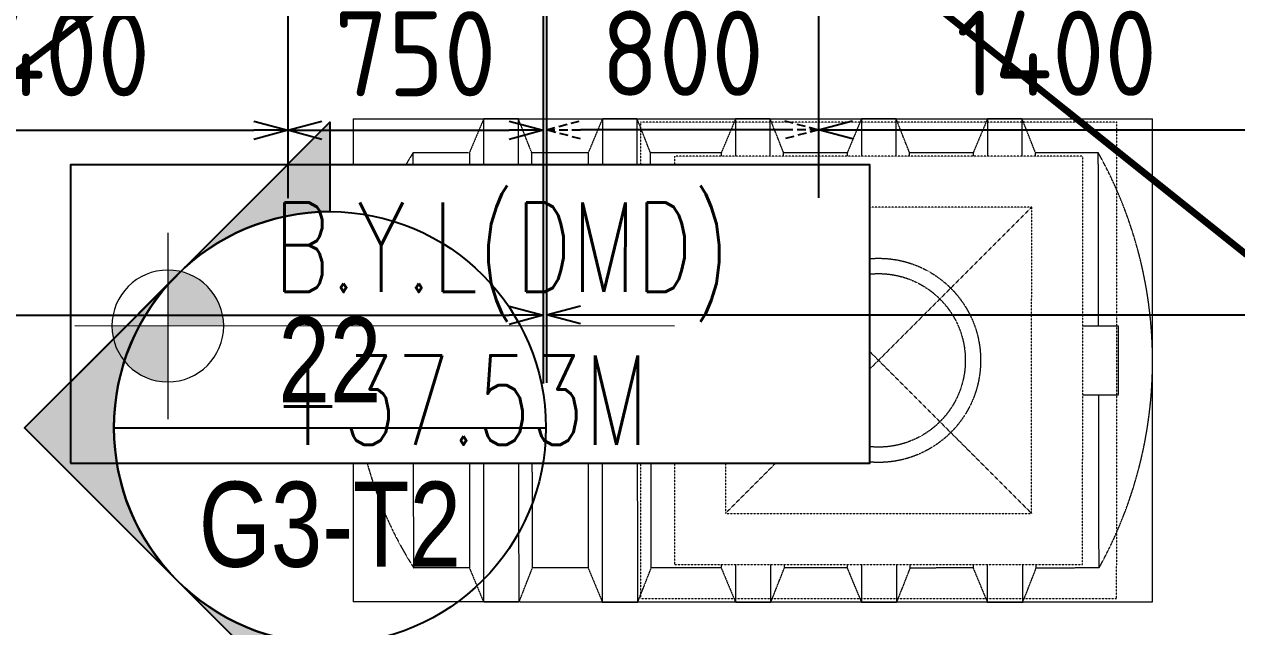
# Model space of a CAD drawing. Header units: centimetres. Extents: x -6122352 to 7132207, y -1694241 to 1947892.
# Drawn here: x 45905 to 49469, y -111219 to -109449 of the extents above; entities that cross this region are included whole.
import ezdxf
from ezdxf.enums import TextEntityAlignment as Align

# ---------------------------------------------------------------- set-up
doc = ezdxf.new("R2010")
doc.units = ezdxf.units.CM
doc.header["$MEASUREMENT"] = 0
doc.header["$PDMODE"] = 66
doc.header["$PDSIZE"] = 100
doc.linetypes.add('2. HG-ST XR COL 3A (5V 7V 9V 11V - GF (4M & 5D-E)$0$HIDDEN', pattern=[0.375, 0.25, -0.125])
doc.linetypes.add('HIDDEN', pattern=[0.375, 0.25, -0.125])
for name, color, linetype in [('00-MI-DIM', 7, 'Continuous'), ('@MI-REF LAYER', 7, 'Continuous'), ('@MI-TYPE-02', 6, 'Continuous'), ('VD-WS-WATER TANK', 7, 'Continuous'), ('XREF1$0$S-LEVELS', 2, 'Continuous'), ('XREF1$0$TYPICAL NEW PROFILE', 3, 'Continuous')]:
    doc.layers.add(name, color=color, linetype=linetype)
doc.layers.add('XREF1$0$36-TAGLVL', color=23, linetype='Continuous', lineweight=9)
doc.styles.add('Arial Narrow', font='ARIALN.TTF', dxfattribs={"width": 0.95, "height": 500})
doc.styles.add('Schueco-BEMSTIL', font='isocpeur.ttf', dxfattribs={"width": 0.9})
doc.styles.add('XREF1$0$DLT_TEXT', font='romans.shx', dxfattribs={"width": 0.7})
doc.dimstyles.new('MI- JWC-TXT-2.5 MM', dxfattribs={"dimscale": 1.5, "dimtxt": 2.5, "dimasz": 1, "dimexe": 2, "dimexo": 1, "dimgap": 1, "dimtad": 1, "dimdec": 0, "dimdsep": 46, "dimtxsty": 'Schueco-BEMSTIL', "dimblk": 'OPEN30', "dimcen": 0, "dimdle": 2, "dimclrd": 140, "dimclre": 8, "dimclrt": 40, "dimadec": 0, "dimazin": 2, "dimtfac": 1, "dimtdec": 0, "dimtix": 1, "dimtmove": 2, "dimatfit": 3, "dimldrblk": 'OPEN', "dimfxl": 2, "dimlwd": -1, "dimlwe": -1, "dimarcsym": 0})

# ---------------------------------------------------------------- blocks, each defined once
blk = doc.blocks.new('WT')
at = {"layer": 'VD-WS-WATER TANK', "color": 8, "linetype": 'HIDDEN', "lineweight": 5}
for p, q in [((-1544.628465470625, 709.6584162400104), (-1544.628465470625, -710.3415837597568)), ((-1544.628465470625, 709.6584162400104), (805.3742911103182, 709.6584162400104)), ((805.3742911103182, -710.3415837599896), (805.3742911103182, 709.6584162400104)), ((-1205.197479922557, 610), (-1368.584841941483, 609.6917219583411)), ((-1367.616602353984, 100.7170481621288), (-1368.584841941483, 609.6917219583411)), ((-853.8209368987009, 609.9999999995343), (-1019.529137560632, 609.6873430171981)), ((-462.4613206691574, 609.9999999997672), (-670.4740313610528, 609.9999999997672)), ((-92.2536644951906, 609.9999999997672), (-279.1144151315093, 609.9999999997672)), ((277.9539916787762, 609.9999999997672), (91.09390626149252, 609.6474338008557)), ((645.8408009468112, 609.9999999997672), (461.3015541732311, 609.6518127417658)), ((646.8096269820817, 100.7170481618959), (645.8408009468112, 609.9999999997672)), ((-1366.263995035551, -610.3082780416589), (-1367.232107905904, -101.4002156818751)), ((648.161647852743, -610.0000000002328), (647.1941214301623, -101.4002156816423)), ((-1202.876633016858, -610.0000000002328), (-1366.263995035551, -610.3082780416589)), ((-853.8209368984681, -610.0000000002328), (-1017.208298916928, -610.3082780416589)), ((-462.4613206691574, -610), (-668.1531844553538, -610)), ((-92.2536644951906, -610.0000000002328), (-276.7935682260431, -610.0000000002328)), ((277.9539916787762, -610.0000000002328), (93.4147449049633, -610.3481872582342)), ((648.161647852743, -610.0000000002328), (463.6224010786973, -610.3481872582342)), ((805.3742911103182, -710.3415837599896), (-1544.628465470625, -710.3415837597568))]:
    blk.add_line(p, q, dxfattribs=at)
at = {"layer": 'VD-WS-WATER TANK', "color": 8, "linetype": 'HIDDEN', "lineweight": 5, "ltscale": 0.2}
for p, q in [((-450.0018297319766, 450.0018297312781, 1.058825682041061), (449.9999999995343, -449.9999999997672, -1)), ((449.9999999995343, 449.9999999993015), (-450.0000000004657, -450.0000000002328, 1.000000000007276))]:
    blk.add_line(p, q, dxfattribs=at)
at = {"layer": 'VD-WS-WATER TANK', "color": 8, "linetype": 'HIDDEN', "lineweight": 5}
for points in [[(-1057.987290713005, 100.7170481625944), (-1058.984124873765, 709.6584162407089), (-1161.101388717303, 709.6584162407089), (-1202.876633016625, 610.0000000006985), (-1202.876633016858, 100.7170481625944)], [(-1161.101388717303, 709.6584162407089), (-1161.10138871707, 100.7170481625944)], [(-1018.560901444405, 100.7170481623616), (-1019.529727479443, 610.0000000004657), (-1058.984124873765, 709.6584162407089)], [(-708.9315945943817, 100.7170481623616), (-709.928428754909, 709.6584162404761), (-812.04569259868, 709.6584162404761), (-853.8209368987009, 610.0000000002328), (-853.8209368982352, 100.7170481628273)], [(-812.04569259868, 709.6584162404761), (-812.04569259868, 100.7170481623616)], [(-669.5052053260151, 100.7170481623616), (-670.4740313610528, 610.0000000002328), (-709.928428754909, 709.6584162404761)], [(-318.3893022132106, 599.9999999993015), (-318.5688125255983, 709.6584162404761), (-420.6860763693694, 709.6584162404761), (-462.4613206691574, 610.0000000004657), (-462.4613206691574, 599.9999999997672)], [(-420.6860763693694, 709.6584162404761), (-420.6860763693694, 599.9999999997672)], [(-279.0953917962033, 599.9999999997672), (-279.1144151315093, 610.0000000004657), (-318.5688125255983, 709.6584162404761)], [(51.81901098834351, 599.9999999995343), (51.63884364836849, 709.6584162402432), (-50.47842019540258, 709.6584162407089), (-92.25366449495777, 610), (-92.2536644951906, 600)], [(-50.47842019540258, 709.6584162407089), (-50.47842019563541, 599.9999999997672)], [(91.11226437753066, 599.9999999995343), (91.09324104245752, 610.0000000002328), (51.63884364836849, 709.6584162402432)], [(422.026010134723, 599.9999999997672), (421.8464998223353, 709.6584162404761), (319.7292359783314, 709.6584162407089), (277.9539916787762, 610.0000000002328), (277.9539916787762, 599.9999999995343)], [(319.7292359783314, 709.6584162407089), (319.7292359785642, 600.0000000002328)], [(461.3199205512647, 600), (461.3008972161915, 610), (421.8464998223353, 709.6584162404761)], [(-1161.10138871707, 100.7170481625944), (-1444.626510607777, 100.7170481625944), (-1444.626510607777, -101.4002156811766), (-1161.10138871707, -101.4002156814095)], [(-812.04569259868, 100.7170481623616), (-1057.987290713005, 100.7170481625944)], [(-600.0000000002328, 100.7170481623616), (-708.9315945943817, 100.7170481623616)], [(599.9999999997672, -101.4002156811766), (705.3734893924557, -101.4002156811766), (705.3734893924557, 100.7170481625944), (599.9999999997672, 100.7170481625944)], [(-1202.876633016858, -101.4002156814095), (-1202.876633016858, -609.9999999995343), (-1161.101388717303, -710.3415837595239), (-1056.663277968066, -710.3415837592911), (-1017.208880573744, -610), (-1018.176406996092, -101.4002156811766)], [(-1161.10138871707, -101.4002156814095), (-1161.101388717303, -710.3415837595239)], [(-1056.663277968066, -710.3415837592911), (-1057.659002496395, -101.4002156809438)], [(-1057.659002496395, -101.4002156809438), (-812.0456925984472, -101.4002156811766)], [(-853.8209368984681, -101.4002156809438), (-853.8209368984681, -609.9999999995343), (-812.04569259868, -710.3415837595239), (-707.6075818496756, -710.3415837595239), (-668.1531844551209, -610), (-669.1207108779345, -101.4002156809438)], [(-812.0456925984472, -101.4002156811766), (-812.04569259868, -710.3415837595239)], [(-707.6075818496756, -710.3415837595239), (-708.6033063777722, -101.4002156809438)], [(-708.6033063777722, -101.4002156809438), (-600.0000000006985, -101.4002156814095)], [(-462.4613206689246, -600.0000000002328), (-462.4613206689246, -609.9999999997672), (-420.6860763693694, -710.3415837595239), (-316.2479656198993, -710.3415837590583), (-276.7935682255775, -609.9999999997672), (-276.8125915611163, -600.0000000002328)], [(-420.6860763693694, -600.0000000004657), (-420.6860763693694, -710.3415837595239)], [(-316.2479656198993, -710.3415837590583), (-316.428393206792, -600)], [(-92.25366449495777, -600.0000000004657), (-92.25366449495777, -609.9999999997672), (-50.47842019516975, -710.3415837592911), (53.95969055383466, -710.3415837592911), (93.41408794769086, -609.9999999997672), (93.39506461261772, -600.0000000004657)], [(-50.47842019540258, -600.0000000002328), (-50.47842019516975, -710.3415837592911)], [(53.95969055383466, -710.3415837592911), (53.7786999901291, -600.0000000004657)], [(277.9539916787762, -600.0000000004657), (277.9539916787762, -610), (319.7292359785642, -710.3415837592911), (424.1673467275687, -710.3415837592911), (463.6217441216577, -609.9999999997672), (463.6027207863517, -600.0000000002328)], [(319.7292359783314, -600.0000000004657), (319.7292359785642, -710.3415837592911)], [(424.1673467275687, -710.3415837592911), (423.9869191413745, -600.0000000002328)]]:
    blk.add_lwpolyline(points, dxfattribs=at)
at = {"layer": 'VD-WS-WATER TANK', "color": 8, "linetype": 'HIDDEN', "lineweight": 5, "ltscale": 0.2}
for points in [[(-699.9999999995343, -699.9999999995343), (700.0000000002328, -700), (699.9999999997672, 700), (-700, 700.0000000002328)], [(-600.0000000004657, -600.0000000004657), (599.9999999995343, -600.0000000011642), (599.9999999995343, 599.9999999995343), (-600.0000000002328, 599.9999999990687)], [(-450.0000000002328, -450.0000000002328), (449.9999999997672, -450.0000000004657), (449.9999999995343, 449.9999999993015), (-450.0000000004657, 450)]]:
    blk.add_lwpolyline(points, close=True, dxfattribs=at)
at = {"layer": 'VD-WS-WATER TANK', "color": 8, "linetype": 'HIDDEN', "lineweight": 5}
for radius in [299.9999999999999, 254.9999999999999]:
    blk.add_circle((0, 2.328306436538696e-10), radius, dxfattribs=at)
for centre, radius, start, end in [((-406.0936178530101, 1.520493773277849), 1138.534847617149, 147.7123555648303, 212.5056355353665), ((-448.5880362042226, -2.084176184376702), 1253.962327314667, 331.0008973028165, 29.21709379940886)]:
    blk.add_arc(centre, radius, start, end, dxfattribs=at)
blk = doc.blocks.new('A$C0dde5bbf')
at = {"layer": 'VD-WS-WATER TANK', "ltscale": 100, "xscale": 0.001000000000000003, "yscale": 0.001000000000000003, "zscale": 0.001000000000000003, "rotation": 359.9999992597607}
blk.add_blockref('WT', (25.04782552830875, 22.02036036574282), dxfattribs=at)
blk = doc.blocks.new('XREF1$0$LVL  ATTR')
at = {"color": 7}
blk.add_wipeout([(-0.33727806633866564, 0.38352486299273547), (1.8973092599409713, 0.38352486299273547), (1.8973092599409713, -0.45047952129880775), (-0.33727806633866564, -0.4504795212988073)], dxfattribs=at)
at = {"layer": 'XREF1$0$36-TAGLVL', "extrusion": (-4.888139810645865e-07, 1.406522031717416e-17, 0.9999999999998805)}
h = blk.add_hatch(color=252, dxfattribs=at)
h.paths.add_polyline_path([(-0.06536514837319736, 0.1562500046566129, 0.4142135623730951), (-0.2216151483731973, 4.656612873077392e-09), (-0.06536514837319736, 4.656612873077392e-09)])
h.paths.add_polyline_path([(0.09088485162680264, 4.656612873077392e-09), (-0.06536514837319736, 4.656612873077392e-09), (-0.06536514837319736, -0.1562499953433871, 0.4142135623730951)])
at = {"layer": 'XREF1$0$36-TAGLVL', "extrusion": (-4.888139810645865e-07, 1.406522031717408e-17, 0.9999999999998805)}
for p, q in [((-0.06536515014719235, -0.2604166821887048), (-0.06536515014719235, 0.2604166511446238)), ((1.351057254982072, -1.396983861923218e-08, 5.262988010916589e-07), (-0.3253053234689158, -1.396983861923218e-08, -1.018362459642307e-07))]:
    blk.add_line(p, q, dxfattribs=at)
blk.add_circle((-0.06536514830387681, -4.494034574497252e-25, 3.195139836529895e-08), 0.15625, dxfattribs=at)
at = {"layer": 'XREF1$0$S-LEVELS', "color": 1}
blk.add_lwpolyline([(-0.3372780663386656, 0.3835248629927364), (1.897309259940972, 0.3835248629927364), (1.897309259940972, -0.4504795212988069), (-0.3372780663386656, -0.4504795212988069)], close=True, dxfattribs=at)
at = {"layer": 'XREF1$0$TYPICAL NEW PROFILE', "color": 3, "style": 'XREF1$0$DLT_TEXT', "width": 0.7}
for tag, p in [('+0.00M', (0.2413431143818681, 0.067100426539497, -0.0001437184612911057)), ('S.S.L', (0.2413431143818681, -0.3452672204089993, -0.0001437184612911057))]:
    blk.add_attdef(tag, p, '', height=0.2500000000000001, dxfattribs=at)
blk = doc.blocks.new('_Open30')
at = {"color": 0, "linetype": 'ByBlock', "lineweight": -2}
for p, q in [((-1, 0.26794919), (0, 0)), ((0, 0), (-1, -0.26794919)), ((0, 0), (-1, 0))]:
    blk.add_line(p, q, dxfattribs=at)
blk = doc.blocks.new('*D1677')
at = {"layer": '@MI-TYPE-02', "color": 8, "transparency": 16777216}
for p, q in [((-2200.336997728295, -688.356252361924), (-2200.336997728295, -1446.107587242053)), ((-800.3370197221757, -688.604410952472), (-800.3370197221757, -1446.107587242053))]:
    blk.add_line(p, q, dxfattribs=at)
at = {"layer": '@MI-TYPE-02', "color": 140, "transparency": 16777216}
blk.add_line((-2100.336997728295, -1246.107587242053), (-900.3370197221757, -1246.107587242053), dxfattribs=at)
at = {"layer": 'Defpoints', "color": 0, "transparency": 16777216}
for p in [(-2200.336997728295, -588.356252361924), (-800.3370197221757, -588.604410952472), (-800.3370197221757, -1246.107587242053)]:
    blk.add_point(p, dxfattribs=at)
at = {"layer": '@MI-TYPE-02', "color": 140, "transparency": 16777216, "xscale": 100, "yscale": 100, "zscale": 100, "rotation": 180}
blk.add_blockref('_Open30', (-2200.336997728295, -1246.107587242053), dxfattribs=at)
at = {"layer": '@MI-TYPE-02', "color": 140, "transparency": 16777216, "xscale": 100, "yscale": 100, "zscale": 100}
blk.add_blockref('_Open30', (-800.3370197221757, -1246.107587242053), dxfattribs=at)
at = {"layer": '@MI-TYPE-02', "color": 40, "transparency": 16777216, "insert": (-1500.337008725235, -1021.107587242053), "char_height": 250, "attachment_point": 5, "style": 'Schueco-BEMSTIL'}
blk.add_mtext('1400', dxfattribs=at)
blk = doc.blocks.new('_Open')
at = {"color": 0, "linetype": 'ByBlock', "lineweight": -2}
for p, q in [((-1, 0.1666666666666667), (0, 0)), ((-1, -0.1666666666666667), (0, 0)), ((0, 0), (-1, 0))]:
    blk.add_line(p, q, dxfattribs=at)
blk = doc.blocks.new('*D1673')
at = {"layer": '@MI-TYPE-02', "color": 8, "transparency": 16777216}
for p, q in [((419218.9244569786, -136783.4851766223), (419218.9244569786, -138673.4084314351)), ((425218.8592510942, -136783.4185481124), (425218.8592510942, -138673.4084314351))]:
    blk.add_line(p, q, dxfattribs=at)
at = {"layer": '@MI-TYPE-02', "color": 140, "transparency": 16777216}
blk.add_line((419318.9244569786, -138473.4084314351), (425118.8592510942, -138473.4084314351), dxfattribs=at)
at = {"layer": 'Defpoints', "color": 0, "transparency": 16777216}
for p in [(419218.9244569786, -136683.4851766223), (425218.8592510942, -136683.4185481124), (425218.8592510942, -138473.4084314351)]:
    blk.add_point(p, dxfattribs=at)
at = {"layer": '@MI-TYPE-02', "color": 140, "transparency": 16777216, "xscale": 100, "yscale": 100, "zscale": 100, "rotation": 180}
blk.add_blockref('_Open30', (419218.9244569786, -138473.4084314351), dxfattribs=at)
at = {"layer": '@MI-TYPE-02', "color": 140, "transparency": 16777216, "xscale": 100, "yscale": 100, "zscale": 100}
blk.add_blockref('_Open30', (425218.8592510942, -138473.4084314351), dxfattribs=at)
at = {"layer": '@MI-TYPE-02', "color": 40, "transparency": 16777216, "insert": (422218.8918540364, -138248.4084314351), "char_height": 250, "attachment_point": 5, "style": 'Schueco-BEMSTIL'}
blk.add_mtext('6000', dxfattribs=at)
blk = doc.blocks.new('*D1685')
at = {"layer": '@MI-TYPE-02', "color": 8, "linetype": '2. HG-ST XR COL 3A (5V 7V 9V 11V - GF (4M & 5D-E)$0$HIDDEN', "transparency": 16777216}
blk.add_line((-2999.967397057801, -100.0333142549498), (-2999.967397057801, -1446.107587242044), dxfattribs=at)
at = {"layer": '@MI-TYPE-02', "color": 8, "transparency": 16777216}
blk.add_line((-2200.336997728271, -688.356252361933), (-2200.336997728271, -1446.107587242044), dxfattribs=at)
at = {"layer": '@MI-TYPE-02', "color": 140, "linetype": '2. HG-ST XR COL 3A (5V 7V 9V 11V - GF (4M & 5D-E)$0$HIDDEN', "transparency": 16777216}
blk.add_line((-2300.336997728271, -1246.107587242044), (-2899.967397057801, -1246.107587242044), dxfattribs=at)
at = {"layer": 'Defpoints', "color": 0, "linetype": '2. HG-ST XR COL 3A (5V 7V 9V 11V - GF (4M & 5D-E)$0$HIDDEN', "transparency": 16777216}
for p in [(-2999.967397057801, -0.03331425494980067), (-2200.336997728271, -588.356252361933), (-2999.967397057801, -1246.107587242044)]:
    blk.add_point(p, dxfattribs=at)
at = {"layer": '@MI-TYPE-02', "color": 140, "linetype": '2. HG-ST XR COL 3A (5V 7V 9V 11V - GF (4M & 5D-E)$0$HIDDEN', "transparency": 16777216, "xscale": 100, "yscale": 100, "zscale": 100, "rotation": 180}
blk.add_blockref('_Open30', (-2999.967397057801, -1246.107587242044), dxfattribs=at)
at = {"layer": '@MI-TYPE-02', "color": 140, "linetype": '2. HG-ST XR COL 3A (5V 7V 9V 11V - GF (4M & 5D-E)$0$HIDDEN', "transparency": 16777216, "xscale": 100, "yscale": 100, "zscale": 100}
blk.add_blockref('_Open30', (-2200.336997728271, -1246.107587242044), dxfattribs=at)
at = {"layer": '@MI-TYPE-02', "color": 40, "linetype": '2. HG-ST XR COL 3A (5V 7V 9V 11V - GF (4M & 5D-E)$0$HIDDEN', "transparency": 16777216, "insert": (-2600.152197393036, -1021.107587242044), "char_height": 250, "attachment_point": 5, "style": 'Schueco-BEMSTIL'}
blk.add_mtext('800', dxfattribs=at)
blk = doc.blocks.new('*U1871')
h = blk.add_hatch(color=94)
edge = h.paths.add_edge_path()
edge.add_line((-5.853590386044781e-15, -6.350000000000011), (-3.839567134987508e-15, -8.98025612106916))
edge.add_line((-3.839567134987508e-15, -8.98025612106916), (-8.98025612106916, -1.4210854715202e-14))
edge.add_line((-8.98025612106916, -1.364422505680946e-14), (-1.243449787580175e-14, 8.980256121069147))
edge.add_line((-1.308023176029987e-14, 8.980256121069147), (-6.554262137165959e-15, 6.349999999999988))
edge.add_arc((-2.326472348102011e-15, -1.154631945610163e-14), 6.35, 90.00000000000004, 269.9999999999999)
at = {"color": 94}
blk.add_line((-6.35, -5.639932965095795e-15), (6.35, -1.127986593019159e-14), dxfattribs=at)
for points in [[(-5.853590386044781e-15, -6.350000000000011), (-3.839567134987508e-15, -8.98025612106916), (-8.98025612106916, -1.364422505680946e-14), (-1.308023176029987e-14, 8.980256121069147), (-6.554262137165959e-15, 6.349999999999988, 0.9999999999999994)], [(-4.490128060534579, 4.490128060534578, 0.4142135623730951), (-4.490128060534578, -4.49012806053458), (-8.98025612106916, -1.236372533598709e-15), (-4.490128060534585, 4.490128060534578)]]:
    blk.add_lwpolyline(points, format="xyb", close=True)
blk.add_circle((-1.409983241273949e-15, -5.639932965095795e-15), 6.35, dxfattribs=at)
at = {"style": 'Arial Narrow', "width": 0.95, "flags": 8}
blk.add_attdef('VIEWNUMBER', text='', height=2.5, dxfattribs=at).set_placement((-1.409983241273949e-15, -5.639932965095795e-15), align=Align.BOTTOM_CENTER)
blk.add_attdef('SHEETNUMBER', text='', height=2.5, dxfattribs=at).set_placement((-1.409983241273949e-15, -1.587500000000005), align=Align.TOP_CENTER)
blk = doc.blocks.new('*D1923')
at = {"layer": '@MI-TYPE-02', "color": 8, "transparency": 16777216}
for p, q in [((45279.61103829515, -109202.9967968979), (45279.61103829515, -109960.2163633698)), ((46679.61101630127, -109203.2449554885), (46679.61101630127, -109960.2163633698))]:
    blk.add_line(p, q, dxfattribs=at)
at = {"layer": '@MI-TYPE-02', "color": 140, "transparency": 16777216}
blk.add_line((45379.61103829515, -109760.2163633698), (46579.61101630127, -109760.2163633698), dxfattribs=at)
at = {"layer": 'Defpoints', "color": 0, "transparency": 16777216}
for p in [(45279.61103829515, -109102.9967968979), (46679.61101630127, -109103.2449554885), (46679.61101630127, -109760.2163633698)]:
    blk.add_point(p, dxfattribs=at)
at = {"layer": '@MI-TYPE-02', "color": 140, "transparency": 16777216, "xscale": 100, "yscale": 100, "zscale": 100, "rotation": 180}
blk.add_blockref('_Open30', (45279.61103829515, -109760.2163633698), dxfattribs=at)
at = {"layer": '@MI-TYPE-02', "color": 140, "transparency": 16777216, "xscale": 100, "yscale": 100, "zscale": 100}
blk.add_blockref('_Open30', (46679.61101630127, -109760.2163633698), dxfattribs=at)
at = {"layer": '@MI-TYPE-02', "color": 40, "transparency": 16777216, "insert": (45979.61102729821, -109535.2163633698), "char_height": 250, "attachment_point": 5, "style": 'Schueco-BEMSTIL'}
blk.add_mtext('1400', dxfattribs=at)
blk = doc.blocks.new('*D1924')
at = {"layer": '@MI-TYPE-02', "color": 8, "transparency": 16777216}
for p, q in [((41529.98068609528, -108614.1420903827), (41529.98068609528, -110504.0653451954)), ((47429.91548021094, -108614.0754618728), (47429.91548021094, -110504.0653451954))]:
    blk.add_line(p, q, dxfattribs=at)
at = {"layer": '@MI-TYPE-02', "color": 140, "transparency": 16777216}
blk.add_line((41629.98068609528, -110304.0653451954), (47329.91548021094, -110304.0653451954), dxfattribs=at)
at = {"layer": 'Defpoints', "color": 0, "transparency": 16777216}
for p in [(41529.98068609528, -108514.1420903827), (47429.91548021094, -108514.0754618728), (47429.91548021094, -110304.0653451954)]:
    blk.add_point(p, dxfattribs=at)
at = {"layer": '@MI-TYPE-02', "color": 140, "transparency": 16777216, "xscale": 100, "yscale": 100, "zscale": 100, "rotation": 180}
blk.add_blockref('_Open30', (41529.98068609528, -110304.0653451954), dxfattribs=at)
at = {"layer": '@MI-TYPE-02', "color": 140, "transparency": 16777216, "xscale": 100, "yscale": 100, "zscale": 100}
blk.add_blockref('_Open30', (47429.91548021094, -110304.0653451954), dxfattribs=at)
at = {"layer": '@MI-TYPE-02', "color": 40, "transparency": 16777216, "insert": (44479.94808315311, -110079.0653451954), "char_height": 250, "attachment_point": 5, "style": 'Schueco-BEMSTIL'}
blk.add_mtext('5900', dxfattribs=at)
blk = doc.blocks.new('*D1926')
at = {"layer": '@MI-TYPE-02', "color": 8, "transparency": 16777216}
for p, q in [((47429.915480211, -108614.0754618728), (47429.915480211, -109960.2163633698)), ((46679.61101630134, -109203.2449554885), (46679.61101630134, -109960.2163633698))]:
    blk.add_line(p, q, dxfattribs=at)
at = {"layer": '@MI-TYPE-02', "color": 140, "transparency": 16777216}
blk.add_line((46779.61101630134, -109760.2163633698), (47329.915480211, -109760.2163633698), dxfattribs=at)
at = {"layer": 'Defpoints', "color": 0, "transparency": 16777216}
for p in [(47429.915480211, -108514.0754618728), (46679.61101630134, -109103.2449554885), (47429.915480211, -109760.2163633698)]:
    blk.add_point(p, dxfattribs=at)
at = {"layer": '@MI-TYPE-02', "color": 140, "transparency": 16777216, "xscale": 100, "yscale": 100, "zscale": 100, "rotation": 180}
blk.add_blockref('_Open30', (46679.61101630134, -109760.2163633698), dxfattribs=at)
at = {"layer": '@MI-TYPE-02', "color": 140, "transparency": 16777216, "xscale": 100, "yscale": 100, "zscale": 100}
blk.add_blockref('_Open30', (47429.915480211, -109760.2163633698), dxfattribs=at)
at = {"layer": '@MI-TYPE-02', "color": 40, "transparency": 16777216, "insert": (47054.76324825617, -109535.2163633698), "char_height": 250, "attachment_point": 5, "style": 'Schueco-BEMSTIL'}
blk.add_mtext('750', dxfattribs=at)
blk = doc.blocks.new('M3 REF WITH TABLES')
at = {"color": 1, "const_width": 0.02}
for points in [[(66.74662710248958, 37.2759064482525), (66.68163888657, 33.56727209081873), (56.21332925849129, 22.14210469275713), (58.20810529880691, 20.31658763159066), (56.21332925849129, 22.14210469275713), (50.23539024672937, 15.61795103177428), (46.33562489016913, 15.00964728742838)], [(30.23645935382228, -2.554256725590676), (33.74829445482465, -2.375094661489129), (44.07829895126633, 8.89838807657361), (46.07073643390322, 7.070318912621588), (44.07829895126633, 8.89838807657361), (45.9142872163211, 10.90206406917423), (46.25454751978396, 14.9197756908834)]]:
    blk.add_lwpolyline(points, dxfattribs=at)
blk = doc.blocks.new('6M PANEL-T2')
at = {"layer": '@MI-TYPE-02', "color": 0}
dim = blk.add_linear_dim(base=(2999.967397057859, -1789.956569067697), p1=(-2999.967397057801, -0.03331425494980067), p2=(2999.967397057859, 0.03331425494980067), dimstyle='MI- JWC-TXT-2.5 MM', dxfattribs=at)
dim.commit()
dim.dimension.update_dxf_attribs({"geometry": '*D1673', "text_midpoint": (0, -1564.956569067697), "insert": (-422218.8918540364, 136683.4518623674)})
at = {"layer": '@MI-TYPE-02', "color": 94, "linetype": '2. HG-ST XR COL 3A (5V 7V 9V 11V - GF (4M & 5D-E)$0$HIDDEN'}
dim = blk.add_linear_dim(base=(-2999.967397057801, -1246.107587242044), p1=(-2200.336997728271, -588.356252361933), p2=(-2999.967397057801, -0.03331425494980067), dimstyle='MI- JWC-TXT-2.5 MM', dxfattribs=at)
dim.commit()
dim.dimension.update_dxf_attribs({"geometry": '*D1685', "text_midpoint": (-2600.152197393036, -1021.107587242044)})
at = {"layer": '@MI-TYPE-02', "color": 0}
dim = blk.add_linear_dim(base=(-800.3370197221757, -1246.107587242053), p1=(-2200.336997728295, -588.356252361924), p2=(-800.3370197221757, -588.604410952472), dimstyle='MI- JWC-TXT-2.5 MM', dxfattribs=at)
dim.commit()
dim.dimension.update_dxf_attribs({"geometry": '*D1677', "text_midpoint": (-1500.337008725235, -1021.107587242053)})

msp = doc.modelspace()

# ---------------------------------------------------------------- linework, layer by layer
at = {"layer": '@MI-REF LAYER', "color": 1, "const_width": 20}
for points in [[(23612.92162143274, -108470.9199133227), (26117.07062367735, -110939.5880960485), (41407.6035524357, -110942.5370722588), (41405.32815408598, -113646.5412906303), (41407.6035524357, -110942.5370722588), (44125.24409489685, -110943.0612042658), (47317.79180190062, -108480.25327675)], [(77644.70704083504, -108491.2148010037), (74866.00731152174, -110948.2496155028), (59370.20302857861, -110945.766114592), (59371.38914437134, -113649.7710304079), (59370.20302857861, -110945.766114592), (50521.45546704154, -110944.2128429682), (47438.82736032304, -108479.3381529927)]]:
    msp.add_lwpolyline(points, dxfattribs=at)

# ---------------------------------------------------------------- block references
at = {"layer": '@MI-REF LAYER', "color": 10, "xscale": 1000, "yscale": 1000, "zscale": 1000, "rotation": 359.9901192014406}
msp.add_blockref('A$C0dde5bbf', (23364.61103595171, -132452.4995568671), dxfattribs=at)

# ---------------------------------------------------------------- next in the draw order: block references
at = {"layer": '@MI-REF LAYER', "color": 7}
ref = msp.add_blockref('XREF1$0$LVL  ATTR', (46395.64060746182, -110335.3923759378, -0.0005533939983505554), dxfattribs=dict(at, xscale=-1051.480567989675, yscale=1051.480567989676, zscale=1051.480567989675, rotation=179.9900706703991))
ref.add_attrib('S.S.L', 'B.Y.L(DMD)', (46638.70430017319, -110235.2628663645, -0.1516705633079509), dxfattribs={"layer": 'XREF1$0$TYPICAL NEW PROFILE', "color": 3, "height": 262.8701419974187, "rotation": 359.9900739614624, "style": 'XREF1$0$DLT_TEXT', "width": 0.7})
ref.add_attrib('+0.00M', '+37.53M ', (46636.40092704735, -110684.5974653119, -0.1516705633079509), dxfattribs={"layer": 'XREF1$0$TYPICAL NEW PROFILE', "color": 3, "height": 262.8701419974187, "rotation": 359.9900739614624, "style": 'XREF1$0$DLT_TEXT', "width": 0.7})

# ---------------------------------------------------------------- next in the draw order: block references
at = {"color": 94, "linetype": '2. HG-ST XR COL 3A (5V 7V 9V 11V - GF (4M & 5D-E)$0$HIDDEN'}
msp.add_blockref('6M PANEL-T2', (50439.94352083914, -108512.8245029267), dxfattribs=at)
at = {"layer": '00-MI-DIM'}
ref = msp.add_blockref('*U1871', (46803.38197586586, -110634.436207288, -0.1511171693168033), dxfattribs=dict(at, xscale=100, yscale=100, zscale=100))
ref.add_attrib('VIEWNUMBER', '22', dxfattribs={"layer": '0', "height": 250, "style": 'Arial Narrow', "width": 0.95}).set_placement((46803.38197586586, -110634.436207288, -0.1511171693168033), align=Align.BOTTOM_CENTER)
ref.add_attrib('SHEETNUMBER', 'G3-T2', dxfattribs={"layer": '0', "height": 250, "style": 'Arial Narrow', "width": 0.95}).set_placement((46803.38197586586, -110793.186207288, -0.1511171693168033), align=Align.TOP_CENTER)
at = {"layer": '@MI-REF LAYER', "xscale": 1000, "yscale": 1000, "zscale": 1000, "rotation": 312.4882889992022}
msp.add_blockref('M3 REF WITH TABLES', (5073.57098191743, -84448.84299303715), dxfattribs=at)

# ---------------------------------------------------------------- next in the draw order: dimensions: what is measured, and where the dimension line sits
at = {"layer": '@MI-TYPE-02', "color": 0}
for base, p1, p2, picture, middle in [((47429.91548021094, -110304.0653451954), (41529.98068609528, -108514.1420903827), (47429.91548021094, -108514.0754618728), '*D1924', (44479.94808315311, -110079.0653451954)), ((46679.61101630127, -109760.2163633698), (45279.61103829515, -109102.9967968979), (46679.61101630127, -109103.2449554885), '*D1923', (45979.61102729821, -109535.2163633698))]:
    dim = msp.add_linear_dim(base=base, p1=p1, p2=p2, dimstyle='MI- JWC-TXT-2.5 MM', dxfattribs=at)
    dim.commit()
    dim.dimension.update_dxf_attribs({"geometry": picture, "text_midpoint": middle})
at = {"layer": '@MI-TYPE-02', "color": 94}
dim = msp.add_linear_dim(base=(47429.915480211, -109760.2163633698), p1=(46679.61101630134, -109103.2449554885), p2=(47429.915480211, -108514.0754618728), dimstyle='MI- JWC-TXT-2.5 MM', dxfattribs=at)
dim.commit()
dim.dimension.update_dxf_attribs({"geometry": '*D1926', "text_midpoint": (47054.76324825617, -109535.2163633698)})

doc.saveas('drawing.dxf')
